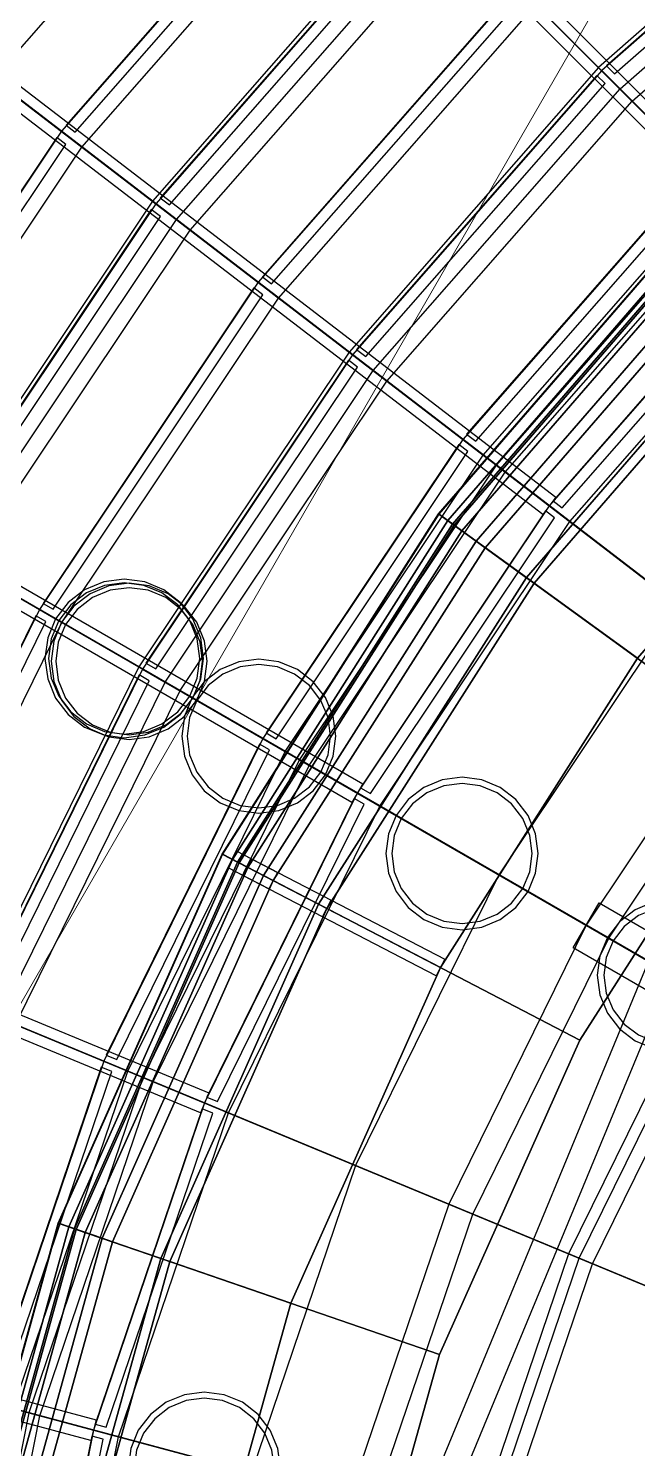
# Model space of a CAD drawing. Header units: millimetres. Extents: x -52000 to 54854, y -52000 to 53750.
# Drawn here: x -18162 to -13933, y 4617 to 14475 of the extents above; entities that cross this region are included whole.
import ezdxf

# ---------------------------------------------------------------- set-up
doc = ezdxf.new("R2010")
doc.units = ezdxf.units.MM
for name, color, linetype, lineweight in [('D-BMK-AXIS', 7, 'Continuous', 13), ('D-STR-DECK', 7, 'Continuous', 25), ('D-STR-STRC', 7, 'Continuous', 25)]:
    doc.layers.add(name, color=color, linetype=linetype, lineweight=lineweight)

msp = doc.modelspace()

# ---------------------------------------------------------------- linework, layer by layer
at = {"layer": 'D-BMK-AXIS'}
msp.add_lwpolyline([(0, 39259.8), (-34000, -19629.9), (34000, -19629.9)], close=True, dxfattribs=at)
at = {"layer": 'D-STR-DECK'}
for points in [[(-3652.6, 4760.1), (-17593.2, 22927.9), (-20435.4, 20435.4), (-4242.6, 4242.6)], [(-4242.6, 4242.6), (-20435.4, 20435.4), (-22927.9, 17593.2), (-4760.1, 3652.6)], [(-3652.6, 4760.1), (-14305.9, 18643.8), (-16617, 16617), (-4242.6, 4242.6)], [(-13017.9, 12911.8), (-17887.4, 17781.4), (-17781.4, 17887.4), (-12911.8, 13017.9)], [(-4760.1, 3652.6), (-22927.9, 17593.2), (-25028.1, 14450), (-5196.2, 3000)], [(-3652.6, 4760.1), (-13257.8, 17277.9), (-15399.6, 15399.6), (-4242.6, 4242.6)], [(-16404.9, 16404.9), (-16638.2, 16638.2), (-18667.6, 14324.2), (-18405.8, 14123.3)], [(-4242.6, 4242.6), (-16617, 16617), (-18643.8, 14305.9), (-4760.1, 3652.6)], [(-15856.7, 15856.7), (-15984, 15984), (-17933.6, 13760.9), (-17790.7, 13651.3)], [(-15964.9, 15889.8), (-16021.6, 15946.3), (-17901.1, 13803.1), (-17837.7, 13754.3)], [(-12027.1, 15674.1), (-12228, 15935.9), (-14203.5, 14203.5), (-13970.1, 13970.1)], [(-3652.6, 4760.1), (-12209.8, 15912.1), (-14182.2, 14182.2), (-4242.6, 4242.6)], [(-12100.2, 15769.3), (-12209.8, 15912.1), (-14182.2, 14182.2), (-14055, 14055)], [(-12198.4, 15819.9), (-12247.2, 15883.3), (-14148.8, 14215.6), (-14092.4, 14158.9)], [(-14591.9, 11102.2), (-20055.3, 15294.5), (-19964, 15413.5), (-14500.5, 11221.2)], [(-15187.5, 15187.5), (-15420.8, 15420.8), (-17301.7, 13276.1), (-17039.9, 13075.2)], [(-4242.6, 4242.6), (-15399.6, 15399.6), (-17277.9, 13257.8), (-4760.1, 3652.6)], [(-15272.3, 15272.3), (-15399.6, 15399.6), (-17277.9, 13257.8), (-17135.1, 13148.2)], [(-15379.2, 15306.9), (-15435.9, 15363.3), (-17246.7, 13298.5), (-17183.3, 13249.6)], [(-14639.3, 14639.3), (-14766.6, 14766.6), (-16567.7, 12712.8), (-16424.9, 12603.3)], [(-14744.6, 14675.3), (-14801.3, 14731.8), (-16537.7, 12751.8), (-16474.3, 12703)], [(-5196.2, 3000), (-25028.1, 14450), (-26700.1, 11059.6), (-5543.3, 2296.1)], [(-4760.1, 3652.6), (-18643.8, 14305.9), (-20351.6, 11750), (-5196.2, 3000)], [(-13970.1, 13970.1), (-14203.5, 14203.5), (-15935.9, 12228), (-15674.1, 12027.1)], [(-4242.6, 4242.6), (-14182.2, 14182.2), (-15912.1, 12209.8), (-4760.1, 3652.6)], [(-14055, 14055), (-14182.2, 14182.2), (-15912.1, 12209.8), (-15769.3, 12100.2)], [(-14158.9, 14092.4), (-14215.6, 14148.8), (-15883.3, 12247.2), (-15819.9, 12198.4)], [(-17790.7, 13651.3), (-17933.6, 13760.9), (-19576.3, 11302.4), (-19420.4, 11212.4)], [(-17902.3, 13670.1), (-17965.9, 13718.6), (-19549.6, 11348.5), (-19480.4, 11308.3)], [(-13373.2, 13373.2), (-13500.5, 13500.5), (-15147.2, 11622.8), (-15004.4, 11513.3)], [(-13475.6, 13412.2), (-13532.3, 13468.7), (-15119.8, 11658.5), (-15056.4, 11609.6)], [(-17039.9, 13075.2), (-17301.7, 13276.1), (-18886.6, 10904.2), (-18600.8, 10739.2)], [(-4760.1, 3652.6), (-17277.9, 13257.8), (-18860.6, 10889.2), (-5196.2, 3000)], [(-17135.1, 13148.2), (-17277.9, 13257.8), (-18860.6, 10889.2), (-18704.7, 10799.2)], [(-17245.5, 13168.5), (-17309.1, 13217.1), (-18834.9, 10933.6), (-18765.7, 10893.4)], [(-13399.9, 13131.3), (-13485.6, 13215.3), (-15315.2, 11105.2), (-15218.1, 11034.8)], [(-13485.6, 13215.3), (-13428.8, 13159.6), (-15250.8, 11058.5), (-15315.2, 11105.2)], [(-13428.8, 13159.6), (-13483.5, 13213.2), (-15312.8, 11103.4), (-15250.8, 11058.5)], [(-13483.5, 13213.2), (-13254.9, 12989.2), (-15053.7, 10915.6), (-15312.8, 11103.4)], [(-13237, 13237), (-13293.6, 13293.6), (-14915, 11444.7), (-14851.6, 11396)], [(-3535.5, 3535.5), (-13293.6, 13293.6), (-14915, 11444.7), (-3966.8, 3043.8)], [(-13200.2, 12935.6), (-13428.8, 13159.6), (-15250.8, 11058.5), (-14991.7, 10870.6)], [(-13428.8, 13159.6), (-13343.1, 13075.6), (-15153.7, 10988), (-15250.8, 11058.5)], [(-13343.1, 13075.6), (-13399.9, 13131.3), (-15218.1, 11034.8), (-15153.7, 10988)], [(-12947.3, 12687.8), (-13390.1, 13121.7), (-15207, 11026.7), (-14705.1, 10662.8)], [(-13390.1, 13121.7), (-13343.1, 13075.6), (-15153.7, 10988), (-15207, 11026.7)], [(-13343.1, 13075.6), (-12900.3, 12641.7), (-14651.7, 10624.1), (-15153.7, 10988)], [(-13254.9, 12989.2), (-13200.2, 12935.6), (-14991.7, 10870.6), (-15053.7, 10915.6)], [(-11486.1, 11255.9), (-13200.2, 12935.6), (-14991.7, 10870.6), (-13048.8, 9461.8)], [(-13200.2, 12935.6), (-13200.2, 12935.6), (-14991.7, 10870.6), (-14991.7, 10870.6)], [(-12837.6, 12837.6), (-12964.9, 12964.9), (-14546.2, 11161.7), (-14403.4, 11052.1)], [(-12938.7, 12877.8), (-12995.4, 12934.3), (-14519.9, 11195.9), (-14456.5, 11147.1)], [(-15916.2, 9102.6), (-21880.1, 12545.9), (-21805.1, 12675.8), (-15841.2, 9232.5)], [(-16424.9, 12603.3), (-16567.7, 12712.8), (-18085.3, 10441.6), (-17929.4, 10351.6)], [(-16534, 12625.2), (-16597.6, 12673.8), (-18060.7, 10484.1), (-17991.5, 10444)], [(-12900.3, 12641.7), (-12947.3, 12687.8), (-14705.1, 10662.8), (-14651.7, 10624.1)], [(-12900.3, 12641.7), (-12266, 12020.2), (-13932.8, 10102.8), (-14651.7, 10624.1)], [(-12900.3, 12641.7), (-12900.3, 12641.7), (-14651.7, 10624.1), (-14651.7, 10624.1)], [(-15674.1, 12027.1), (-15935.9, 12228), (-17395.6, 10043.4), (-17109.8, 9878.4)], [(-4760.1, 3652.6), (-15912.1, 12209.8), (-17369.6, 10028.4), (-5196.2, 3000)], [(-15769.3, 12100.2), (-15912.1, 12209.8), (-17369.6, 10028.4), (-17213.7, 9938.4)], [(-15877.2, 12123.7), (-15940.8, 12172.2), (-17346, 10069.3), (-17276.8, 10029.1)], [(-12266, 12020.2), (-12266, 12020.2), (-13932.8, 10102.8), (-13932.8, 10102.8)], [(-5196.2, 3000), (-20351.6, 11750), (-21711.2, 8993.1), (-5543.3, 2296.1)], [(-15004.4, 11513.3), (-15147.2, 11622.8), (-16534.7, 9546.3), (-16378.8, 9456.3)], [(-15110.9, 11538.6), (-15174.5, 11587.1), (-16512.1, 9585.2), (-16443, 9545.1)], [(-14851.6, 11396), (-14915, 11444.7), (-16281.3, 9400), (-16212, 9360)], [(-3966.8, 3043.8), (-14915, 11444.7), (-16281.3, 9400), (-4330.1, 2500)], [(-14403.4, 11052.1), (-14546.2, 11161.7), (-15878.7, 9167.5), (-15722.8, 9077.5)], [(-5543.3, 2296.1), (-26700.1, 11059.6), (-27915.3, 7479.9), (-5795.6, 1552.9)], [(-15218.1, 11034.8), (-15315.2, 11105.2), (-16816.7, 8744), (-16710.2, 8688.6)], [(-15315.2, 11105.2), (-15250.8, 11058.5), (-16746.1, 8707.2), (-16816.7, 8744)], [(-15250.8, 11058.5), (-15312.8, 11103.4), (-16814, 8742.5), (-16746.1, 8707.2)], [(-15312.8, 11103.4), (-15053.7, 10915.6), (-16530.1, 8594.9), (-16814, 8742.5)], [(-14991.7, 10870.6), (-15250.8, 11058.5), (-16746.1, 8707.2), (-16462.2, 8559.6)], [(-15250.8, 11058.5), (-15153.7, 10988), (-16639.6, 8651.9), (-16746.1, 8707.2)], [(-14508.9, 11078.8), (-14572.5, 11127.4), (-15857, 9204.9), (-15787.8, 9164.8)], [(-15250.8, 11058.5), (-15153.7, 10988), (-15218.1, 11034.8), (-15315.2, 11105.2)], [(-15250.8, 11058.5), (-15153.7, 10988), (-15218.1, 11034.8), (-15315.2, 11105.2)], [(-14991.7, 10870.6), (-15250.8, 11058.5), (-15312.8, 11103.4), (-15053.7, 10915.6)], [(-14991.7, 10870.6), (-15250.8, 11058.5), (-15312.8, 11103.4), (-15053.7, 10915.6)], [(-15153.7, 10988), (-15218.1, 11034.8), (-16710.2, 8688.6), (-16639.6, 8651.9)], [(-14705.1, 10662.8), (-15207, 11026.7), (-16698.1, 8682.3), (-16148, 8396.3)], [(-15207, 11026.7), (-15153.7, 10988), (-16639.6, 8651.9), (-16698.1, 8682.3)], [(-15153.7, 10988), (-14651.7, 10624.1), (-16089.6, 8365.9), (-16639.6, 8651.9)], [(-15153.7, 10988), (-14651.7, 10624.1), (-14705.1, 10662.8), (-15207, 11026.7)], [(-15153.7, 10988), (-14651.7, 10624.1), (-14705.1, 10662.8), (-15207, 11026.7)], [(-5196.2, 3000), (-18860.6, 10889.2), (-20120.6, 8334.2), (-5543.3, 2296.1)], [(-15053.7, 10915.6), (-14991.7, 10870.6), (-16462.2, 8559.6), (-16530.1, 8594.9)], [(-13048.8, 9461.8), (-14991.7, 10870.6), (-16462.2, 8559.6), (-14332.8, 7452.4)], [(-14991.7, 10870.6), (-14991.7, 10870.6), (-16462.2, 8559.6), (-16462.2, 8559.6)], [(-13048.8, 9461.8), (-14991.7, 10870.6), (-14991.7, 10870.6), (-13048.8, 9461.8)], [(-13048.8, 9461.8), (-14991.7, 10870.6), (-14991.7, 10870.6), (-13048.8, 9461.8)], [(-14651.7, 10624.1), (-14705.1, 10662.8), (-16148, 8396.3), (-16089.6, 8365.9)], [(-14651.7, 10624.1), (-13932.8, 10102.8), (-15301.7, 7956.2), (-16089.6, 8365.9)], [(-14651.7, 10624.1), (-14651.7, 10624.1), (-16089.6, 8365.9), (-16089.6, 8365.9)], [(-14651.7, 10624.1), (-13932.8, 10102.8), (-13932.8, 10102.8), (-14651.7, 10624.1)], [(-14651.7, 10624.1), (-13932.8, 10102.8), (-13932.8, 10102.8), (-14651.7, 10624.1)], [(-3966.8, 3043.8), (-13645.7, 10470.7), (-14895.6, 8600), (-4330.1, 2500)], [(-17929.4, 10351.6), (-18085.3, 10441.6), (-19293.5, 7991.6), (-19127.2, 7922.7)], [(-18040.5, 10359.1), (-18109.9, 10398.9), (-19274.6, 8037.1), (-19200.8, 8006.3)], [(-13932.8, 10102.8), (-13932.8, 10102.8), (-15301.7, 7956.2), (-15301.7, 7956.2)], [(-17109.8, 9878.4), (-17395.6, 10043.4), (-18557.7, 7686.9), (-18252.8, 7560.6)], [(-5196.2, 3000), (-17369.6, 10028.4), (-18530, 7675.4), (-5543.3, 2296.1)], [(-17213.7, 9938.4), (-17369.6, 10028.4), (-18530, 7675.4), (-18363.7, 7606.5)], [(-17323.8, 9947.6), (-17393.2, 9987.4), (-18511.9, 7719), (-18438, 7688.2)], [(-12947.5, 9935), (-13090.3, 10044.6), (-14289.4, 8250), (-14133.5, 8160)], [(-16968.1, 6947.2), (-23330.5, 9582.6), (-23273.1, 9721.2), (-16910.7, 7085.8)], [(-16378.8, 9456.3), (-16534.7, 9546.3), (-17639.3, 7306.4), (-17473, 7237.5)], [(-16487.8, 9467.5), (-16557.1, 9507.3), (-17622, 7348), (-17548.2, 7317.2)], [(-16212, 9360), (-16281.3, 9400), (-17368.9, 7194.4), (-17295, 7163.8)], [(-4330.1, 2500), (-16281.3, 9400), (-17368.9, 7194.4), (-4619.4, 1913.4)], [(-13048.8, 9461.8), (-13048.8, 9461.8), (-14332.8, 7452.4), (-14332.8, 7452.4)], [(-15722.8, 9077.5), (-15878.7, 9167.5), (-16939.4, 7016.5), (-16773.1, 6947.7)], [(-15830.8, 9090.3), (-15900.2, 9130.1), (-16922.8, 7056.4), (-16849, 7025.6)], [(-5543.3, 2296.1), (-21711.2, 8993.1), (-22699.3, 6082.2), (-5795.6, 1552.9)], [(-16710.2, 8688.6), (-16816.7, 8744), (-17956, 6182.3), (-17842.5, 6143.2)], [(-16816.7, 8744), (-16746.1, 8707.2), (-17880.8, 6156.4), (-17956, 6182.3)], [(-16746.1, 8707.2), (-16814, 8742.5), (-17953.1, 6181.3), (-17880.8, 6156.4)], [(-16814, 8742.5), (-16530.1, 8594.9), (-17650.5, 6077.1), (-17953.1, 6181.3)], [(-16462.2, 8559.6), (-16746.1, 8707.2), (-17880.8, 6156.4), (-17578.2, 6052.2)], [(-16746.1, 8707.2), (-16639.6, 8651.9), (-17767.3, 6117.3), (-17880.8, 6156.4)], [(-16639.6, 8651.9), (-16710.2, 8688.6), (-17842.5, 6143.2), (-17767.3, 6117.3)], [(-16148, 8396.3), (-16698.1, 8682.3), (-17829.6, 6138.8), (-17243.4, 5936.9)], [(-16698.1, 8682.3), (-16639.6, 8651.9), (-17767.3, 6117.3), (-17829.6, 6138.8)], [(-16746.1, 8707.2), (-16639.6, 8651.9), (-16710.2, 8688.6), (-16816.7, 8744)], [(-16746.1, 8707.2), (-16639.6, 8651.9), (-16710.2, 8688.6), (-16816.7, 8744)], [(-16462.2, 8559.6), (-16746.1, 8707.2), (-16814, 8742.5), (-16530.1, 8594.9)], [(-16462.2, 8559.6), (-16746.1, 8707.2), (-16814, 8742.5), (-16530.1, 8594.9)], [(-16492.2, 8502), (-16776.1, 8649.6), (-16716.1, 8764.9), (-16432.2, 8617.3)], [(-16716.1, 8764.9), (-16609.7, 8709.6), (-16669.6, 8594.2), (-16776.1, 8649.6)], [(-16639.6, 8651.9), (-16089.6, 8365.9), (-16148, 8396.3), (-16698.1, 8682.3)], [(-16639.6, 8651.9), (-16089.6, 8365.9), (-16148, 8396.3), (-16698.1, 8682.3)], [(-16609.7, 8709.6), (-16059.6, 8423.5), (-16119.5, 8308.2), (-16669.6, 8594.2)], [(-16639.6, 8651.9), (-16089.6, 8365.9), (-17181.1, 5915.5), (-17767.3, 6117.3)], [(-16530.1, 8594.9), (-16462.2, 8559.6), (-17578.2, 6052.2), (-17650.5, 6077.1)], [(-4330.1, 2500), (-14895.6, 8600), (-15890.7, 6582.2), (-4619.4, 1913.4)], [(-14332.8, 7452.4), (-16462.2, 8559.6), (-17578.2, 6052.2), (-15308.9, 5270.9)], [(-16462.2, 8559.6), (-16462.2, 8559.6), (-17578.2, 6052.2), (-17578.2, 6052.2)], [(-14332.8, 7452.4), (-16462.2, 8559.6), (-16462.2, 8559.6), (-14332.8, 7452.4)], [(-14332.8, 7452.4), (-16462.2, 8559.6), (-16462.2, 8559.6), (-14332.8, 7452.4)], [(-16089.6, 8365.9), (-16148, 8396.3), (-17243.4, 5936.9), (-17181.1, 5915.5)], [(-16059.6, 8423.5), (-15271.7, 8013.9), (-15331.7, 7898.5), (-16119.5, 8308.2)], [(-12796.9, 7180.5), (-14379.4, 8094.1), (-14199.4, 8405.9), (-12616.9, 7492.2)], [(-5543.3, 2296.1), (-20120.6, 8334.2), (-21036.3, 5636.7), (-5795.6, 1552.9)], [(-16089.6, 8365.9), (-15301.7, 7956.2), (-16341.4, 5626.4), (-17181.1, 5915.5)], [(-16089.6, 8365.9), (-16089.6, 8365.9), (-17181.1, 5915.5), (-17181.1, 5915.5)], [(-16089.6, 8365.9), (-15301.7, 7956.2), (-15301.7, 7956.2), (-16089.6, 8365.9)], [(-16089.6, 8365.9), (-15301.7, 7956.2), (-15301.7, 7956.2), (-16089.6, 8365.9)], [(-14133.5, 8160), (-14289.4, 8250), (-15244, 6314.3), (-15077.7, 6245.4)], [(-13700.5, 7910), (-13856.4, 8000), (-15454.8, 4141.1), (-15280.9, 4094.5)], [(-5196.2, 3000), (-13856.4, 8000), (-15454.8, 4141.1), (-5795.6, 1552.9)], [(-15301.7, 7956.2), (-15301.7, 7956.2), (-16341.4, 5626.4), (-16341.4, 5626.4)], [(-13354.1, 7710), (-13510, 7800), (-14412.5, 5969.9), (-14246.2, 5901)], [(-13440.7, 7760), (-13510, 7800), (-14412.5, 5969.9), (-14338.6, 5939.2)], [(-4330.1, 2500), (-13510, 7800), (-14412.5, 5969.9), (-4619.4, 1913.4)], [(-5543.3, 2296.1), (-18530, 7675.4), (-19373.3, 5191.1), (-5795.6, 1552.9)], [(-5795.6, 1552.9), (-27915.3, 7479.9), (-28652.8, 3772.2), (-5948.7, 783.2)], [(-14332.8, 7452.4), (-14332.8, 7452.4), (-15308.9, 5270.9), (-15308.9, 5270.9)], [(-17473, 7237.5), (-17639.3, 7306.4), (-18442, 4941.5), (-18268.2, 4894.9)], [(-17582.5, 7234.4), (-17656.4, 7264.8), (-18430.3, 4985), (-18353.1, 4964.1)], [(-17295, 7163.8), (-17368.9, 7194.4), (-18159.4, 4865.8), (-18082.1, 4845.1)], [(-4619.4, 1913.4), (-17368.9, 7194.4), (-18159.4, 4865.8), (-4829.6, 1294.1)], [(-16773.1, 6947.7), (-16939.4, 7016.5), (-17710.3, 4745.5), (-17536.5, 4698.9)], [(-16881.9, 6946.2), (-16955.9, 6976.6), (-17699.1, 4787.2), (-17621.9, 4766.3)], [(-17729.7, 4673), (-24381.6, 6455.4), (-24342.8, 6600.3), (-17690.9, 4817.9)], [(-4619.4, 1913.4), (-15890.7, 6582.2), (-16613.9, 4451.7), (-4829.6, 1294.1)], [(-15077.7, 6245.4), (-15244, 6314.3), (-15937.8, 4270.5), (-15763.9, 4223.9)], [(-17842.5, 6143.2), (-17956, 6182.3), (-18706.7, 3475.5), (-18588.7, 3453.6)], [(-17956, 6182.3), (-17880.8, 6156.4), (-18628.5, 3461), (-18706.7, 3475.5)], [(-17880.8, 6156.4), (-17953.1, 6181.3), (-18703.7, 3475), (-18628.5, 3461)], [(-17953.1, 6181.3), (-17650.5, 6077.1), (-18389.1, 3416.5), (-18703.7, 3475)], [(-17578.2, 6052.2), (-17880.8, 6156.4), (-18628.5, 3461), (-18313.9, 3402.5)], [(-17880.8, 6156.4), (-17767.3, 6117.3), (-18510.5, 3439.1), (-18628.5, 3461)], [(-17767.3, 6117.3), (-17842.5, 6143.2), (-18588.7, 3453.6), (-18510.5, 3439.1)], [(-17243.4, 5936.9), (-17829.6, 6138.8), (-18575.3, 3451.1), (-17965.7, 3337.8)], [(-17829.6, 6138.8), (-17767.3, 6117.3), (-18510.5, 3439.1), (-18575.3, 3451.1)], [(-17767.3, 6117.3), (-17181.1, 5915.5), (-17900.9, 3325.8), (-18510.5, 3439.1)], [(-17880.8, 6156.4), (-17767.3, 6117.3), (-17842.5, 6143.2), (-17956, 6182.3)], [(-17880.8, 6156.4), (-17767.3, 6117.3), (-17842.5, 6143.2), (-17956, 6182.3)], [(-17578.2, 6052.2), (-17880.8, 6156.4), (-17953.1, 6181.3), (-17650.5, 6077.1)], [(-17578.2, 6052.2), (-17880.8, 6156.4), (-17953.1, 6181.3), (-17650.5, 6077.1)], [(-17767.3, 6117.3), (-17181.1, 5915.5), (-17243.4, 5936.9), (-17829.6, 6138.8)], [(-17767.3, 6117.3), (-17181.1, 5915.5), (-17243.4, 5936.9), (-17829.6, 6138.8)], [(-5795.6, 1552.9), (-22699.3, 6082.2), (-23299, 3067.4), (-5948.7, 783.2)], [(-17650.5, 6077.1), (-17578.2, 6052.2), (-18313.9, 3402.5), (-18389.1, 3416.5)], [(-15308.9, 5270.9), (-17578.2, 6052.2), (-18313.9, 3402.5), (-15954.3, 2964.1)], [(-17578.2, 6052.2), (-17578.2, 6052.2), (-18313.9, 3402.5), (-18313.9, 3402.5)], [(-15308.9, 5270.9), (-17578.2, 6052.2), (-17578.2, 6052.2), (-15308.9, 5270.9)], [(-15308.9, 5270.9), (-17578.2, 6052.2), (-17578.2, 6052.2), (-15308.9, 5270.9)], [(-17181.1, 5915.5), (-17243.4, 5936.9), (-17965.7, 3337.8), (-17900.9, 3325.8)], [(-17181.1, 5915.5), (-16341.4, 5626.4), (-17027.9, 3163.6), (-17900.9, 3325.8)], [(-17181.1, 5915.5), (-17181.1, 5915.5), (-17900.9, 3325.8), (-17900.9, 3325.8)], [(-17181.1, 5915.5), (-16341.4, 5626.4), (-16341.4, 5626.4), (-17181.1, 5915.5)], [(-17181.1, 5915.5), (-16341.4, 5626.4), (-16341.4, 5626.4), (-17181.1, 5915.5)], [(-14246.2, 5901), (-14412.5, 5969.9), (-15068.4, 4037.6), (-14894.6, 3991)], [(-14338.6, 5939.2), (-14412.5, 5969.9), (-15068.4, 4037.6), (-14991.2, 4016.9)], [(-4619.4, 1913.4), (-14412.5, 5969.9), (-15068.4, 4037.6), (-4829.6, 1294.1)], [(-5795.6, 1552.9), (-21036.3, 5636.7), (-21592, 2842.6), (-5948.7, 783.2)], [(-16341.4, 5626.4), (-16341.4, 5626.4), (-17027.9, 3163.6), (-17027.9, 3163.6)], [(-15308.9, 5270.9), (-15308.9, 5270.9), (-15954.3, 2964.1), (-15954.3, 2964.1)], [(-5795.6, 1552.9), (-19373.3, 5191.1), (-19885.1, 2617.9), (-5948.7, 783.2)], [(-18082.1, 4845.1), (-18159.4, 4865.8), (-18639.2, 2453.9), (-18559.8, 2443.5)], [(-4829.6, 1294.1), (-18159.4, 4865.8), (-18639.2, 2453.9), (-4957.2, 652.6)], [(-17536.5, 4698.9), (-17710.3, 4745.5), (-18178.2, 2393.2), (-17999.8, 2369.7)], [(-17644.1, 4683.2), (-17721.5, 4703.7), (-18172.5, 2436), (-18093.2, 2425.4)]]:
    msp.add_lwpolyline(points, close=True, dxfattribs=at)
at = {"layer": 'D-STR-STRC'}
for points in [[(-16947.3, 10102), (-16966, 10244.4), (-17020.9, 10377), (-17108.3, 10491), (-17222.3, 10578.4), (-17354.9, 10633.3), (-17497.3, 10652), (-17639.6, 10633.3), (-17772.3, 10578.4), (-17886.2, 10491), (-17973.6, 10377), (-18028.5, 10244.4), (-18047.3, 10102), (-18028.5, 9959.7), (-17973.6, 9827), (-17886.2, 9713.1), (-17772.3, 9625.7), (-17639.6, 9570.8), (-17497.3, 9552), (-17354.9, 9570.8), (-17222.3, 9625.7), (-17108.3, 9713.1), (-17020.9, 9827), (-16966, 9959.7)], [(-16972.3, 10102), (-16990.1, 10237.9), (-17042.6, 10364.5), (-17126, 10473.3), (-17234.8, 10556.7), (-17361.4, 10609.2), (-17497.3, 10627), (-17633.1, 10609.2), (-17759.8, 10556.7), (-17868.5, 10473.3), (-17951.9, 10364.5), (-18004.4, 10237.9), (-18022.3, 10102), (-18004.4, 9966.2), (-17951.9, 9839.5), (-17868.5, 9730.8), (-17759.8, 9647.4), (-17633.1, 9594.9), (-17497.3, 9577), (-17361.4, 9594.9), (-17234.8, 9647.4), (-17126, 9730.8), (-17042.6, 9839.5), (-16990.1, 9966.2)], [(-16921.2, 10082.3), (-16939.7, 10222.5), (-16993.8, 10353.2), (-17079.9, 10465.4), (-17192.1, 10551.5), (-17322.8, 10605.6), (-17463, 10624.1), (-17603.2, 10605.6), (-17733.9, 10551.5), (-17846.1, 10465.4), (-17932.2, 10353.2), (-17986.3, 10222.5), (-18004.8, 10082.3), (-17986.3, 9942.1), (-17932.2, 9811.4), (-17846.1, 9699.2), (-17733.9, 9613.1), (-17603.2, 9559), (-17463, 9540.5), (-17322.8, 9559), (-17192.1, 9613.1), (-17079.9, 9699.2), (-16993.8, 9811.4), (-16939.7, 9942.1)], [(-16921.2, 10082.3), (-16939.7, 10222.5), (-16993.8, 10353.2), (-17079.9, 10465.4), (-17192.1, 10551.5), (-17322.8, 10605.6), (-17463, 10624.1), (-17603.2, 10605.6), (-17733.9, 10551.5), (-17846.1, 10465.4), (-17932.2, 10353.2), (-17986.3, 10222.5), (-18004.8, 10082.3), (-17986.3, 9942.1), (-17932.2, 9811.4), (-17846.1, 9699.2), (-17733.9, 9613.1), (-17603.2, 9559), (-17463, 9540.5), (-17322.8, 9559), (-17192.1, 9613.1), (-17079.9, 9699.2), (-16993.8, 9811.4), (-16939.7, 9942.1)], [(-16953.1, 10082.3), (-16970.5, 10214.3), (-17021.4, 10337.2), (-17102.4, 10442.9), (-17208.1, 10523.9), (-17331, 10574.8), (-17463, 10592.2), (-17595, 10574.8), (-17718, 10523.9), (-17823.6, 10442.9), (-17904.6, 10337.2), (-17955.6, 10214.3), (-17972.9, 10082.3), (-17955.6, 9950.3), (-17904.6, 9827.3), (-17823.6, 9721.7), (-17718, 9640.7), (-17595, 9589.7), (-17463, 9572.4), (-17331, 9589.7), (-17208.1, 9640.7), (-17102.4, 9721.7), (-17021.4, 9827.3), (-16970.5, 9950.3)], [(-16953.1, 10082.3), (-16970.5, 10214.3), (-17021.4, 10337.2), (-17102.4, 10442.9), (-17208.1, 10523.9), (-17331, 10574.8), (-17463, 10592.2), (-17595, 10574.8), (-17718, 10523.9), (-17823.6, 10442.9), (-17904.6, 10337.2), (-17955.6, 10214.3), (-17972.9, 10082.3), (-17955.6, 9950.3), (-17904.6, 9827.3), (-17823.6, 9721.7), (-17718, 9640.7), (-17595, 9589.7), (-17463, 9572.4), (-17331, 9589.7), (-17208.1, 9640.7), (-17102.4, 9721.7), (-17021.4, 9827.3), (-16970.5, 9950.3)], [(-16027.6, 9562.4), (-16045.8, 9700.9), (-16099.3, 9829.9), (-16184.3, 9940.7), (-16295.1, 10025.7), (-16424.1, 10079.2), (-16562.6, 10097.4), (-16701, 10079.2), (-16830.1, 10025.7), (-16940.9, 9940.7), (-17025.9, 9829.9), (-17079.3, 9700.9), (-17097.6, 9562.4), (-17079.3, 9424), (-17025.9, 9294.9), (-16940.9, 9184.1), (-16830.1, 9099.1), (-16701, 9045.7), (-16562.6, 9027.4), (-16424.1, 9045.7), (-16295.1, 9099.1), (-16184.3, 9184.1), (-16099.3, 9294.9), (-16045.8, 9424)], [(-16027.6, 9562.4), (-16045.8, 9700.9), (-16099.3, 9829.9), (-16184.3, 9940.7), (-16295.1, 10025.7), (-16424.1, 10079.2), (-16562.6, 10097.4), (-16701, 10079.2), (-16830.1, 10025.7), (-16940.9, 9940.7), (-17025.9, 9829.9), (-17079.3, 9700.9), (-17097.6, 9562.4), (-17079.3, 9424), (-17025.9, 9294.9), (-16940.9, 9184.1), (-16830.1, 9099.1), (-16701, 9045.7), (-16562.6, 9027.4), (-16424.1, 9045.7), (-16295.1, 9099.1), (-16184.3, 9184.1), (-16099.3, 9294.9), (-16045.8, 9424)], [(-16065.1, 9562.4), (-16082.1, 9691.2), (-16131.8, 9811.1), (-16210.8, 9914.2), (-16313.9, 9993.2), (-16433.8, 10042.9), (-16562.6, 10059.9), (-16691.3, 10042.9), (-16811.3, 9993.2), (-16914.3, 9914.2), (-16993.4, 9811.1), (-17043.1, 9691.2), (-17060, 9562.4), (-17043.1, 9433.7), (-16993.4, 9313.7), (-16914.3, 9210.7), (-16811.3, 9131.6), (-16691.3, 9081.9), (-16562.6, 9065), (-16433.8, 9081.9), (-16313.9, 9131.6), (-16210.8, 9210.7), (-16131.8, 9313.7), (-16082.1, 9433.7)], [(-16065.1, 9562.4), (-16082.1, 9691.2), (-16131.8, 9811.1), (-16210.8, 9914.2), (-16313.9, 9993.2), (-16433.8, 10042.9), (-16562.6, 10059.9), (-16691.3, 10042.9), (-16811.3, 9993.2), (-16914.3, 9914.2), (-16993.4, 9811.1), (-17043.1, 9691.2), (-17060, 9562.4), (-17043.1, 9433.7), (-16993.4, 9313.7), (-16914.3, 9210.7), (-16811.3, 9131.6), (-16691.3, 9081.9), (-16562.6, 9065), (-16433.8, 9081.9), (-16313.9, 9131.6), (-16210.8, 9210.7), (-16131.8, 9313.7), (-16082.1, 9433.7)], [(-14622.6, 8747.8), (-14640.6, 8884.8), (-14693.5, 9012.4), (-14777.6, 9122), (-14887.2, 9206.1), (-15014.8, 9258.9), (-15151.7, 9276.9), (-15288.6, 9258.9), (-15416.3, 9206.1), (-15525.8, 9122), (-15609.9, 9012.4), (-15662.8, 8884.8), (-15680.8, 8747.8), (-15662.8, 8610.9), (-15609.9, 8483.3), (-15525.8, 8373.7), (-15416.3, 8289.6), (-15288.6, 8236.8), (-15151.7, 8218.7), (-15014.8, 8236.8), (-14887.2, 8289.6), (-14777.6, 8373.7), (-14693.5, 8483.3), (-14640.6, 8610.9)], [(-14622.6, 8747.8), (-14640.6, 8884.8), (-14693.5, 9012.4), (-14777.6, 9122), (-14887.2, 9206.1), (-15014.8, 9258.9), (-15151.7, 9276.9), (-15288.6, 9258.9), (-15416.3, 9206.1), (-15525.8, 9122), (-15609.9, 9012.4), (-15662.8, 8884.8), (-15680.8, 8747.8), (-15662.8, 8610.9), (-15609.9, 8483.3), (-15525.8, 8373.7), (-15416.3, 8289.6), (-15288.6, 8236.8), (-15151.7, 8218.7), (-15014.8, 8236.8), (-14887.2, 8289.6), (-14777.6, 8373.7), (-14693.5, 8483.3), (-14640.6, 8610.9)], [(-14665, 8747.8), (-14681.6, 8873.8), (-14730.2, 8991.2), (-14807.6, 9092), (-14908.4, 9169.3), (-15025.8, 9217.9), (-15151.7, 9234.5), (-15277.7, 9217.9), (-15395, 9169.3), (-15495.8, 9092), (-15573.2, 8991.2), (-15621.8, 8873.8), (-15638.4, 8747.8), (-15621.8, 8621.9), (-15573.2, 8504.5), (-15495.8, 8403.7), (-15395, 8326.4), (-15277.7, 8277.8), (-15151.7, 8261.2), (-15025.8, 8277.8), (-14908.4, 8326.4), (-14807.6, 8403.7), (-14730.2, 8504.5), (-14681.6, 8621.9)], [(-14665, 8747.8), (-14681.6, 8873.8), (-14730.2, 8991.2), (-14807.6, 9092), (-14908.4, 9169.3), (-15025.8, 9217.9), (-15151.7, 9234.5), (-15277.7, 9217.9), (-15395, 9169.3), (-15495.8, 9092), (-15573.2, 8991.2), (-15621.8, 8873.8), (-15638.4, 8747.8), (-15621.8, 8621.9), (-15573.2, 8504.5), (-15495.8, 8403.7), (-15395, 8326.4), (-15277.7, 8277.8), (-15151.7, 8261.2), (-15025.8, 8277.8), (-14908.4, 8326.4), (-14807.6, 8403.7), (-14730.2, 8504.5), (-14681.6, 8621.9)], [(-13163.4, 7902.8), (-13181.3, 8038.6), (-13233.7, 8165.1), (-13317, 8273.7), (-13425.7, 8357.1), (-13552.2, 8409.5), (-13688, 8427.4), (-13823.8, 8409.5), (-13950.3, 8357.1), (-14059, 8273.7), (-14142.4, 8165.1), (-14194.8, 8038.6), (-14212.6, 7902.8), (-14194.8, 7767), (-14142.4, 7640.5), (-14059, 7531.8), (-13950.3, 7448.4), (-13823.8, 7396), (-13688, 7378.1), (-13552.2, 7396), (-13425.7, 7448.4), (-13317, 7531.8), (-13233.7, 7640.5), (-13181.3, 7767)], [(-13163.4, 7902.8), (-13181.3, 8038.6), (-13233.7, 8165.1), (-13317, 8273.7), (-13425.7, 8357.1), (-13552.2, 8409.5), (-13688, 8427.4), (-13823.8, 8409.5), (-13950.3, 8357.1), (-14059, 8273.7), (-14142.4, 8165.1), (-14194.8, 8038.6), (-14212.6, 7902.8), (-14194.8, 7767), (-14142.4, 7640.5), (-14059, 7531.8), (-13950.3, 7448.4), (-13823.8, 7396), (-13688, 7378.1), (-13552.2, 7396), (-13425.7, 7448.4), (-13317, 7531.8), (-13233.7, 7640.5), (-13181.3, 7767)], [(-13209.5, 7902.8), (-13225.8, 8026.6), (-13273.6, 8142), (-13349.7, 8241.1), (-13448.8, 8317.2), (-13564.2, 8365), (-13688, 8381.3), (-13811.9, 8365), (-13927.3, 8317.2), (-14026.4, 8241.1), (-14102.4, 8142), (-14150.2, 8026.6), (-14166.5, 7902.8), (-14150.2, 7778.9), (-14102.4, 7663.5), (-14026.4, 7564.4), (-13927.3, 7488.4), (-13811.9, 7440.6), (-13688, 7424.3), (-13564.2, 7440.6), (-13448.8, 7488.4), (-13349.7, 7564.4), (-13273.6, 7663.5), (-13225.8, 7778.9)], [(-13209.5, 7902.8), (-13225.8, 8026.6), (-13273.6, 8142), (-13349.7, 8241.1), (-13448.8, 8317.2), (-13564.2, 8365), (-13688, 8381.3), (-13811.9, 8365), (-13927.3, 8317.2), (-14026.4, 8241.1), (-14102.4, 8142), (-14150.2, 8026.6), (-14166.5, 7902.8), (-14150.2, 7778.9), (-14102.4, 7663.5), (-14026.4, 7564.4), (-13927.3, 7488.4), (-13811.9, 7440.6), (-13688, 7424.3), (-13564.2, 7440.6), (-13448.8, 7488.4), (-13349.7, 7564.4), (-13273.6, 7663.5), (-13225.8, 7778.9)], [(-16412, 4480.5), (-16430.1, 4617.4), (-16482.9, 4745), (-16567, 4854.6), (-16676.6, 4938.7), (-16804.2, 4991.5), (-16941.1, 5009.6), (-17078.1, 4991.5), (-17205.7, 4938.7), (-17315.3, 4854.6), (-17399.4, 4745), (-17452.2, 4617.4), (-17470.2, 4480.5), (-17452.2, 4343.5), (-17399.4, 4215.9), (-17315.3, 4106.3), (-17205.7, 4022.3), (-17078.1, 3969.4), (-16941.1, 3951.4), (-16804.2, 3969.4), (-16676.6, 4022.3), (-16567, 4106.3), (-16482.9, 4215.9), (-16430.1, 4343.5)], [(-16412, 4480.5), (-16430.1, 4617.4), (-16482.9, 4745), (-16567, 4854.6), (-16676.6, 4938.7), (-16804.2, 4991.5), (-16941.1, 5009.6), (-17078.1, 4991.5), (-17205.7, 4938.7), (-17315.3, 4854.6), (-17399.4, 4745), (-17452.2, 4617.4), (-17470.2, 4480.5), (-17452.2, 4343.5), (-17399.4, 4215.9), (-17315.3, 4106.3), (-17205.7, 4022.3), (-17078.1, 3969.4), (-16941.1, 3951.4), (-16804.2, 3969.4), (-16676.6, 4022.3), (-16567, 4106.3), (-16482.9, 4215.9), (-16430.1, 4343.5)], [(-16454.5, 4480.5), (-16471.1, 4606.4), (-16519.7, 4723.8), (-16597, 4824.6), (-16697.8, 4901.9), (-16815.2, 4950.6), (-16941.1, 4967.1), (-17067.1, 4950.6), (-17184.5, 4901.9), (-17285.3, 4824.6), (-17362.6, 4723.8), (-17411.2, 4606.4), (-17427.8, 4480.5), (-17411.2, 4354.5), (-17362.6, 4237.1), (-17285.3, 4136.3), (-17184.5, 4059), (-17067.1, 4010.4), (-16941.1, 3993.8), (-16815.2, 4010.4), (-16697.8, 4059), (-16597, 4136.3), (-16519.7, 4237.1), (-16471.1, 4354.5)], [(-16454.5, 4480.5), (-16471.1, 4606.4), (-16519.7, 4723.8), (-16597, 4824.6), (-16697.8, 4901.9), (-16815.2, 4950.6), (-16941.1, 4967.1), (-17067.1, 4950.6), (-17184.5, 4901.9), (-17285.3, 4824.6), (-17362.6, 4723.8), (-17411.2, 4606.4), (-17427.8, 4480.5), (-17411.2, 4354.5), (-17362.6, 4237.1), (-17285.3, 4136.3), (-17184.5, 4059), (-17067.1, 4010.4), (-16941.1, 3993.8), (-16815.2, 4010.4), (-16697.8, 4059), (-16597, 4136.3), (-16519.7, 4237.1), (-16471.1, 4354.5)]]:
    msp.add_lwpolyline(points, close=True, dxfattribs=at)

doc.saveas('drawing.dxf')
